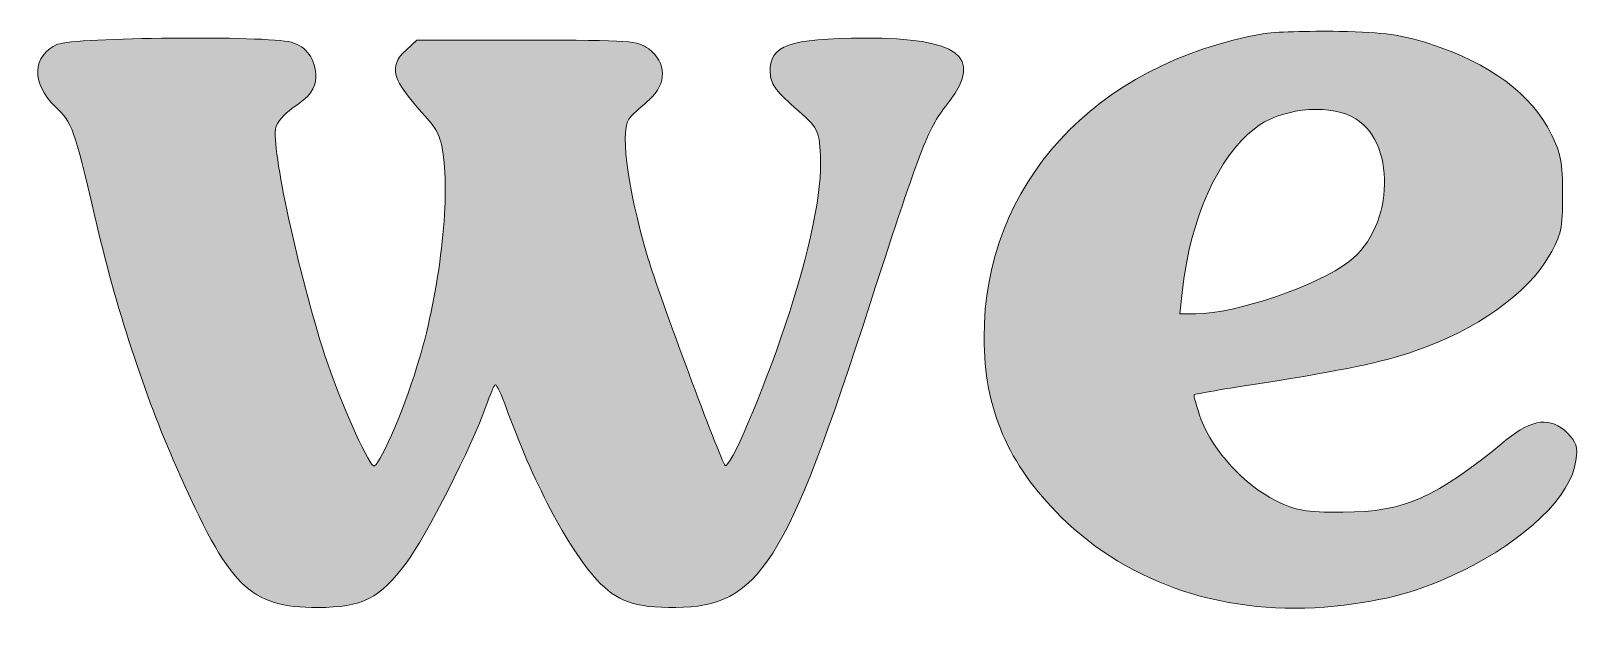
# Model space of a CAD drawing. Extents: x 650 to 1350, y -1425 to -575.
# Drawn here: x 650.3 to 1020.7, y -1422 to -1281.7 of the extents above; entities that cross this region are included whole.
import ezdxf

# ---------------------------------------------------------------- set-up
doc = ezdxf.new("R2010")
doc.units = 0
doc.header["$MEASUREMENT"] = 0
doc.layers.add('katman 1', color=7, linetype='Continuous')

# ---------------------------------------------------------------- blocks, each defined once
blk = doc.blocks.new('block 2')
at = {"layer": 'katman 1', "true_color": 0xffffff}
h = blk.add_hatch(color=7, dxfattribs=at)
h.dxf.hatch_style = 2
edge = h.paths.add_edge_path()
edge.add_spline(control_points=[(656.7, -1284.93), (650.6, -1287.63), (650.3, -1294.13), (656.1, -1299.83), (660.3, -1303.93), (660.5, -1304.53), (665.6, -1326.13), (670.6, -1347.83), (677.5, -1368.93), (685.1, -1386.03), (697.8, -1415.03), (702.6, -1419.73), (719, -1419.73), (729.6, -1419.73), (733.9, -1417.53), (740.1, -1409.13), (744.9, -1402.73), (756, -1380.93), (759.2, -1371.63), (760.2, -1368.83), (761.2, -1366.43), (761.5, -1366.43), (761.8, -1366.43), (763, -1368.83), (764, -1371.63), (770.2, -1389.13), (778.9, -1405.63), (785.8, -1413.13), (790.6, -1418.33), (794.8, -1419.83), (804.7, -1419.73), (824.6, -1419.63), (831.1, -1409.43), (851.3, -1346.73), (864, -1307.63), (864.8, -1305.53), (870.2, -1298.53), (878.3, -1287.83), (872.3, -1283.43), (850, -1283.43), (831.7, -1283.53), (827.1, -1285.13), (827.3, -1291.63), (827.4, -1294.33), (828.4, -1295.83), (833.1, -1300.03), (838.9, -1305.13), (838.9, -1305.13), (839.3, -1311.53), (839.8, -1319.93), (836.8, -1334.53), (830.9, -1352.13), (825.5, -1368.33), (817.5, -1386.93), (816.5, -1385.73), (815.3, -1384.33), (800.6, -1344.73), (798, -1336.03), (792.7, -1317.73), (791.2, -1304.83), (793.9, -1302.23), (794.6, -1301.53), (796.7, -1299.63), (798.4, -1298.13), (802.6, -1294.43), (802.5, -1289.23), (798.2, -1286.03), (795.5, -1284.03), (794.2, -1283.93), (769, -1283.93), (769, -1283.93), (742.7, -1283.93), (742.7, -1283.93), (742.7, -1283.93), (740.1, -1286.33), (740.1, -1286.33), (735.8, -1290.33), (736.7, -1293.33), (744.6, -1302.03), (747.7, -1305.43), (748.5, -1307.23), (749.1, -1312.03), (750.6, -1324.03), (747.8, -1345.83), (742.8, -1361.83), (739.2, -1373.53), (733.4, -1386.53), (732.3, -1385.83), (730.7, -1384.83), (724.1, -1369.83), (720.7, -1359.43), (714.3, -1339.83), (707.8, -1309.53), (708.9, -1304.83), (709.2, -1303.63), (711, -1301.53), (712.8, -1300.33), (717.1, -1297.43), (718.5, -1295.53), (718.5, -1292.83), (718.5, -1288.53), (716.3, -1285.43), (712.6, -1284.43), (706.7, -1282.83), (660.7, -1283.23), (656.7, -1284.93)], knot_values=[0, 0, 0, 0, 1, 1, 1, 2, 2, 2, 3, 3, 3, 4, 4, 4, 5, 5, 5, 6, 6, 6, 7, 7, 7, 8, 8, 8, 9, 9, 9, 10, 10, 10, 11, 11, 11, 12, 12, 12, 13, 13, 13, 14, 14, 14, 15, 15, 15, 16, 16, 16, 17, 17, 17, 18, 18, 18, 19, 19, 19, 20, 20, 20, 21, 21, 21, 22, 22, 22, 23, 23, 23, 24, 24, 24, 25, 25, 25, 26, 26, 26, 27, 27, 27, 28, 28, 28, 29, 29, 29, 30, 30, 30, 31, 31, 31, 32, 32, 32, 33, 33, 33, 34, 34, 34, 35, 35, 35, 35], degree=3, periodic=1)
h = blk.add_hatch(color=7, dxfattribs=at)
h.dxf.hatch_style = 2
edge = h.paths.add_edge_path()
edge.add_spline(control_points=[(945.2, -1282.43), (904.9, -1289.63), (878.4, -1318.53), (878.5, -1355.13), (878.5, -1372.13), (884.2, -1385.43), (896.9, -1398.03), (913.4, -1414.33), (936.9, -1422.03), (962.4, -1419.43), (975.2, -1418.03), (982.4, -1416.03), (993, -1410.93), (1008.2, -1403.53), (1019.1, -1393.03), (1020.2, -1384.53), (1020.7, -1381.23), (1020.3, -1380.13), (1018.2, -1378.03), (1014.2, -1374.03), (1009.8, -1374.53), (1003.5, -1379.63), (986.5, -1393.63), (979.2, -1396.83), (964.5, -1396.93), (955, -1396.93), (953.5, -1396.63), (948.3, -1394.13), (940.9, -1390.53), (933.3, -1382.23), (930.5, -1374.83), (929.4, -1371.73), (928.6, -1369.03), (928.8, -1368.83), (929, -1368.63), (936.3, -1367.33), (945.1, -1366.03), (964.6, -1362.93), (973.6, -1361.13), (981.7, -1358.33), (996, -1353.53), (1008.8, -1344.43), (1013.9, -1335.43), (1016.7, -1330.43), (1017, -1329.13), (1017, -1320.93), (1017, -1313.13), (1016.6, -1311.13), (1014.3, -1306.43), (1009.6, -1296.83), (999.7, -1289.53), (985, -1284.73), (978.3, -1282.63), (974.7, -1282.13), (963.5, -1281.83), (956.1, -1281.73), (947.8, -1281.93), (945.2, -1282.43)], knot_values=[0, 0, 0, 0, 1, 1, 1, 2, 2, 2, 3, 3, 3, 4, 4, 4, 5, 5, 5, 6, 6, 6, 7, 7, 7, 8, 8, 8, 9, 9, 9, 10, 10, 10, 11, 11, 11, 12, 12, 12, 13, 13, 13, 14, 14, 14, 15, 15, 15, 16, 16, 16, 17, 17, 17, 18, 18, 18, 19, 19, 19, 19], degree=3, periodic=1)
edge = h.paths.add_edge_path()
edge.add_spline(control_points=[(966.5, -1302.23), (977.3, -1307.53), (976.9, -1328.53), (965.9, -1336.93), (958.3, -1342.73), (938.7, -1349.43), (929.2, -1349.43), (929.2, -1349.43), (925.4, -1349.43), (925.4, -1349.43), (925.4, -1349.43), (926, -1343.63), (926, -1343.63), (927.9, -1326.63), (934.5, -1311.93), (943.2, -1305.13), (949.1, -1300.43), (960.2, -1299.03), (966.5, -1302.23)], knot_values=[0, 0, 0, 0, 1, 1, 1, 2, 2, 2, 3, 3, 3, 4, 4, 4, 5, 5, 5, 6, 6, 6, 6], degree=3, periodic=1)
at = {"layer": 'katman 1', "lineweight": 0}
for points, knots in [([(656.7, -1284.93), (650.6, -1287.63), (650.3, -1294.13), (656.1, -1299.83), (660.3, -1303.93), (660.5, -1304.53), (665.6, -1326.13), (670.6, -1347.83), (677.5, -1368.93), (685.1, -1386.03), (697.8, -1415.03), (702.6, -1419.73), (719, -1419.73), (729.6, -1419.73), (733.9, -1417.53), (740.1, -1409.13), (744.9, -1402.73), (756, -1380.93), (759.2, -1371.63), (760.2, -1368.83), (761.2, -1366.43), (761.5, -1366.43), (761.8, -1366.43), (763, -1368.83), (764, -1371.63), (770.2, -1389.13), (778.9, -1405.63), (785.8, -1413.13), (790.6, -1418.33), (794.8, -1419.83), (804.7, -1419.73), (824.6, -1419.63), (831.1, -1409.43), (851.3, -1346.73), (864, -1307.63), (864.8, -1305.53), (870.2, -1298.53), (878.3, -1287.83), (872.3, -1283.43), (850, -1283.43), (831.7, -1283.53), (827.1, -1285.13), (827.3, -1291.63), (827.4, -1294.33), (828.4, -1295.83), (833.1, -1300.03), (838.9, -1305.13), (838.9, -1305.13), (839.3, -1311.53), (839.8, -1319.93), (836.8, -1334.53), (830.9, -1352.13), (825.5, -1368.33), (817.5, -1386.93), (816.5, -1385.73), (815.3, -1384.33), (800.6, -1344.73), (798, -1336.03), (792.7, -1317.73), (791.2, -1304.83), (793.9, -1302.23), (794.6, -1301.53), (796.7, -1299.63), (798.4, -1298.13), (802.6, -1294.43), (802.5, -1289.23), (798.2, -1286.03), (795.5, -1284.03), (794.2, -1283.93), (769, -1283.93), (769, -1283.93), (742.7, -1283.93), (742.7, -1283.93), (742.7, -1283.93), (740.1, -1286.33), (740.1, -1286.33), (735.8, -1290.33), (736.7, -1293.33), (744.6, -1302.03), (747.7, -1305.43), (748.5, -1307.23), (749.1, -1312.03), (750.6, -1324.03), (747.8, -1345.83), (742.8, -1361.83), (739.2, -1373.53), (733.4, -1386.53), (732.3, -1385.83), (730.7, -1384.83), (724.1, -1369.83), (720.7, -1359.43), (714.3, -1339.83), (707.8, -1309.53), (708.9, -1304.83), (709.2, -1303.63), (711, -1301.53), (712.8, -1300.33), (717.1, -1297.43), (718.5, -1295.53), (718.5, -1292.83), (718.5, -1288.53), (716.3, -1285.43), (712.6, -1284.43), (706.7, -1282.83), (660.7, -1283.23), (656.7, -1284.93)], [0, 0, 0, 0, 1, 1, 1, 2, 2, 2, 3, 3, 3, 4, 4, 4, 5, 5, 5, 6, 6, 6, 7, 7, 7, 8, 8, 8, 9, 9, 9, 10, 10, 10, 11, 11, 11, 12, 12, 12, 13, 13, 13, 14, 14, 14, 15, 15, 15, 16, 16, 16, 17, 17, 17, 18, 18, 18, 19, 19, 19, 20, 20, 20, 21, 21, 21, 22, 22, 22, 23, 23, 23, 24, 24, 24, 25, 25, 25, 26, 26, 26, 27, 27, 27, 28, 28, 28, 29, 29, 29, 30, 30, 30, 31, 31, 31, 32, 32, 32, 33, 33, 33, 34, 34, 34, 35, 35, 35, 35]), ([(945.2, -1282.43), (904.9, -1289.63), (878.4, -1318.53), (878.5, -1355.13), (878.5, -1372.13), (884.2, -1385.43), (896.9, -1398.03), (913.4, -1414.33), (936.9, -1422.03), (962.4, -1419.43), (975.2, -1418.03), (982.4, -1416.03), (993, -1410.93), (1008.2, -1403.53), (1019.1, -1393.03), (1020.2, -1384.53), (1020.7, -1381.23), (1020.3, -1380.13), (1018.2, -1378.03), (1014.2, -1374.03), (1009.8, -1374.53), (1003.5, -1379.63), (986.5, -1393.63), (979.2, -1396.83), (964.5, -1396.93), (955, -1396.93), (953.5, -1396.63), (948.3, -1394.13), (940.9, -1390.53), (933.3, -1382.23), (930.5, -1374.83), (929.4, -1371.73), (928.6, -1369.03), (928.8, -1368.83), (929, -1368.63), (936.3, -1367.33), (945.1, -1366.03), (964.6, -1362.93), (973.6, -1361.13), (981.7, -1358.33), (996, -1353.53), (1008.8, -1344.43), (1013.9, -1335.43), (1016.7, -1330.43), (1017, -1329.13), (1017, -1320.93), (1017, -1313.13), (1016.6, -1311.13), (1014.3, -1306.43), (1009.6, -1296.83), (999.7, -1289.53), (985, -1284.73), (978.3, -1282.63), (974.7, -1282.13), (963.5, -1281.83), (956.1, -1281.73), (947.8, -1281.93), (945.2, -1282.43)], [0, 0, 0, 0, 1, 1, 1, 2, 2, 2, 3, 3, 3, 4, 4, 4, 5, 5, 5, 6, 6, 6, 7, 7, 7, 8, 8, 8, 9, 9, 9, 10, 10, 10, 11, 11, 11, 12, 12, 12, 13, 13, 13, 14, 14, 14, 15, 15, 15, 16, 16, 16, 17, 17, 17, 18, 18, 18, 19, 19, 19, 19]), ([(966.5, -1302.23), (977.3, -1307.53), (976.9, -1328.53), (965.9, -1336.93), (958.3, -1342.73), (938.7, -1349.43), (929.2, -1349.43), (929.2, -1349.43), (925.4, -1349.43), (925.4, -1349.43), (925.4, -1349.43), (926, -1343.63), (926, -1343.63), (927.9, -1326.63), (934.5, -1311.93), (943.2, -1305.13), (949.1, -1300.43), (960.2, -1299.03), (966.5, -1302.23)], [0, 0, 0, 0, 1, 1, 1, 2, 2, 2, 3, 3, 3, 4, 4, 4, 5, 5, 5, 6, 6, 6, 6])]:
    blk.add_open_spline(points, degree=3, knots=knots, dxfattribs=at)

msp = doc.modelspace()

# ---------------------------------------------------------------- block references
at = {"layer": 'katman 1'}
msp.add_blockref('block 2', (0, 0), dxfattribs=at)

doc.saveas('drawing.dxf')
